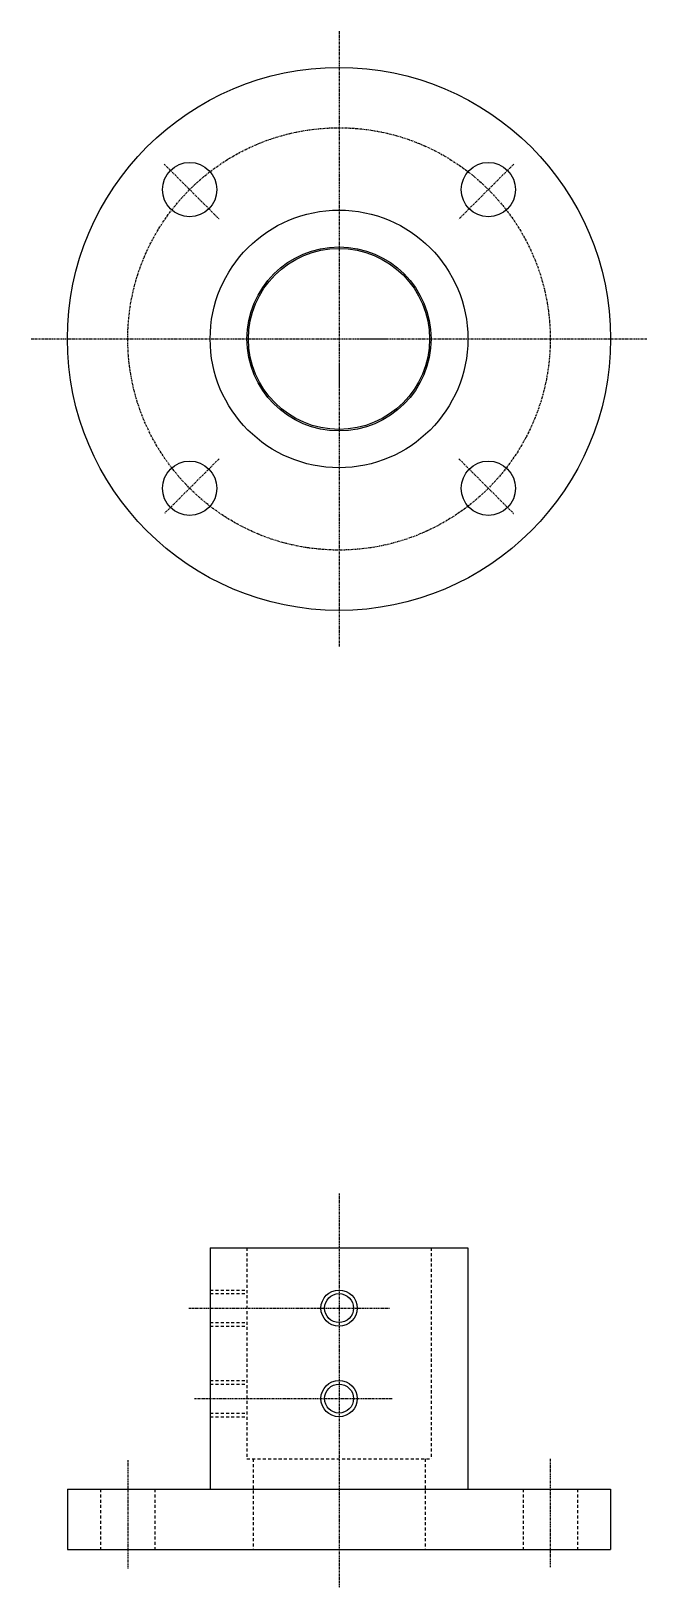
# Model space of a CAD drawing. Extents: x 21 to 339, y 20 to 335.
# Drawn here: x 237.4 to 339.4, y 77.1 to 335.1 of the extents above; entities outside this region: 2.
import ezdxf

# ---------------------------------------------------------------- set-up
doc = ezdxf.new("R2010")
doc.units = 0
doc.header["$LTSCALE"] = 0.25
doc.linetypes.add('CENTER', pattern=[2, 1.25, -0.25, 0.25, -0.25])
doc.linetypes.add('DASHED', pattern=[3.5, 2, -1.5])
doc.layers.get('0').update_dxf_attribs({"linetype": 'CONTINUOUS'})
doc.layers.add('CENTER', color=1, linetype='CENTER')

msp = doc.modelspace()

# ---------------------------------------------------------------- linework, layer by layer
for p, q in [((267.08, 133.46), (309.78, 133.46)), ((303.68, 124.71), (303.68, 124.71)), ((303.68, 115.96), (303.68, 115.96)), ((243.43, 93.46), (333.43, 93.46)), ((243.43, 83.46), (333.43, 83.46))]:
    msp.add_line(p, q)
at = {"color": 7, "linetype": 'CONTINUOUS'}
for p, q in [((267.08, 133.46), (267.08, 93.46)), ((309.78, 133.46), (309.78, 93.46)), ((243.43, 93.46), (243.43, 83.46)), ((333.43, 93.46), (333.43, 83.46))]:
    msp.add_line(p, q, dxfattribs=at)
at = {"color": 3, "linetype": 'DASHED'}
for p, q in [((273.18, 133.46), (273.18, 98.46)), ((303.68, 133.46), (303.68, 98.46)), ((267.08, 126.46), (273.18, 126.46)), ((267.08, 125.86), (273.18, 125.86)), ((267.08, 121.06), (273.18, 121.06)), ((267.08, 120.46), (273.18, 120.46)), ((267.08, 111.46), (273.18, 111.46)), ((267.08, 110.86), (273.18, 110.86)), ((267.08, 106.06), (273.18, 106.06)), ((267.08, 105.46), (273.18, 105.46)), ((273.18, 98.46), (303.68, 98.46)), ((274.18, 98.46), (274.18, 83.46)), ((302.68, 98.46), (302.68, 83.46)), ((248.93, 93.46), (248.93, 83.46)), ((257.93, 93.46), (257.93, 83.46)), ((318.93, 93.46), (318.93, 83.46)), ((327.93, 93.46), (327.93, 83.46))]:
    msp.add_line(p, q, dxfattribs=at)
for centre, radius in [((288.43, 284.09), 45), ((263.68, 308.84), 4.5), ((313.18, 308.84), 4.5), ((288.43, 284.09), 21.35), ((288.43, 284.09), 15.25), ((288.43, 284.09), 15), ((263.68, 259.34), 4.5), ((313.18, 259.34), 4.5), ((288.43, 123.46), 2.4), ((288.43, 108.46), 2.4)]:
    msp.add_circle(centre, radius)
at = {"color": 3}
for centre in [(288.43, 123.46), (288.43, 108.46)]:
    msp.add_circle(centre, 3, dxfattribs=at)
at = {"layer": 'CENTER', "color": 1, "linetype": 'CENTER'}
for p, q in [((288.43, 335.1), (288.43, 233.08)), ((259.47, 313.05), (268.58, 303.94)), ((317.38, 313.05), (308.27, 303.94)), ((237.42, 284.09), (339.44, 284.09)), ((292.43, 284.09), (296.43, 284.09)), ((288.43, 280.09), (288.43, 276.09)), ((268.58, 264.24), (259.47, 255.13)), ((308.27, 264.24), (317.38, 255.13)), ((288.43, 142.44), (288.43, 77.1)), ((263.56, 123.46), (296.78, 123.46)), ((264.47, 108.46), (297.23, 108.46)), ((253.43, 98.24), (253.43, 80.28)), ((323.43, 98.47), (323.43, 80.51))]:
    msp.add_line(p, q, dxfattribs=at)
msp.add_circle((288.43, 284.09), 35, dxfattribs=at)

# ---------------------------------------------------------------- texts
for p in [(20, 50), (20, 20)]:
    msp.add_text('PSEF30', height=8).set_placement(p)

doc.saveas('drawing.dxf')
